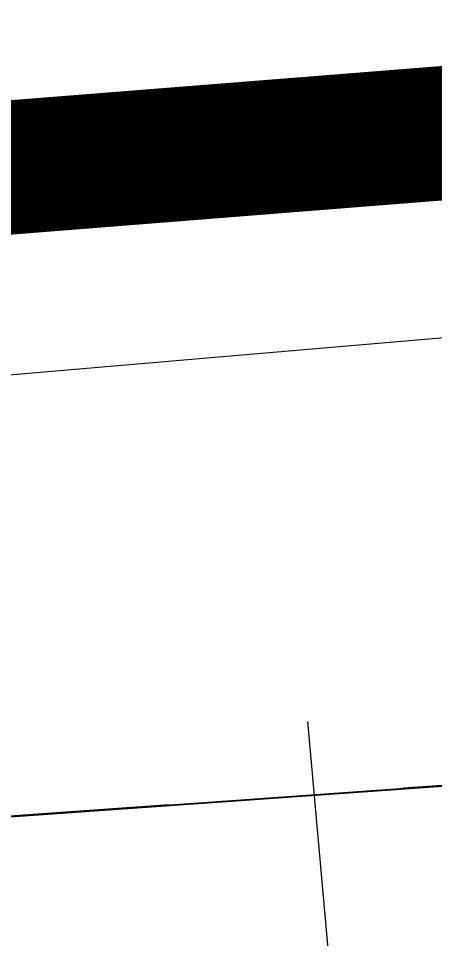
# Model space of a CAD drawing. Header units: metres. Extents: x 1851758 to 1852050, y 5187822 to 5188223.
# Drawn here: x 1851901.75 to 1851902.525, y 5187880.647 to 5187882.363 of the extents above; entities that cross this region are included whole.
import ezdxf
from ezdxf.enums import TextEntityAlignment as Align

# ---------------------------------------------------------------- set-up
doc = ezdxf.new("R2010")
doc.units = ezdxf.units.M
doc.header["$LTSCALE"] = 2.5
doc.linetypes.add('L18', pattern=[0.6, 0.4, -0.2])
doc.linetypes.add('L5', pattern=[1.15, 0.8, -0.175, 0, -0.175])
for name, color, linetype, lineweight in [('PAR', 11, 'L5', 30), ('PAR_ALIGNT', 1, 'L18', 30), ('PAR_ALIGNT_TXT', 1, 'CONTINUOUS', 15), ('PRO_DEMOL_CLO_LEG', 7, 'CONTINUOUS', 15), ('PRO_DEMOL_TAL_HAC', 32, 'CONTINUOUS', 15), ('PRO_PAR_DA', 1, 'CONTINUOUS', 35), ('PRO_PAR_SURF', 157, 'CONTINUOUS', 20)]:
    doc.layers.add(name, color=color, linetype=linetype, lineweight=lineweight)
doc.layers.add('PRO_PAR_CONT_DA', color=40, linetype='CONTINUOUS', plot=False)
doc.styles.add('ARIAL_IT_B', font='arialbd.ttf', dxfattribs={"width": 1.1, "oblique": 25.02})

msp = doc.modelspace()

# ---------------------------------------------------------------- linework, layer by layer
at = {"layer": 'PAR', "flags": 128}
msp.add_lwpolyline([(1851757.77, 5187868.487), (1851833.6918, 5187875.6402), (1851863.5824, 5187878.1707), (1851981.4866, 5187886.528), (1851987.4718, 5187886.9522), (1852004.3774, 5187888.6518), (1852028.9496, 5187890.8198)], dxfattribs=at)
at = {"layer": 'PAR_ALIGNT', "ltscale": 2.5, "const_width": 0.25, "flags": 128}
msp.add_lwpolyline([(1851863.4796, 5187879.0507), (1851981.3715, 5187888.4018)], dxfattribs=at)
msp.add_lwpolyline([(1851863.4796, 5187879.0507), (1851981.3715, 5187888.4018)], dxfattribs=at)
at = {"layer": 'PRO_DEMOL_CLO_LEG', "flags": 128}
msp.add_lwpolyline([(1851899.1687, 5187881.4795), (1851904.6517, 5187881.9482), (1851919.6157, 5187883.4662), (1851936.6677, 5187884.8017), (1851953.754, 5187886.2021), (1851969.4308, 5187887.6313), (1851974.4927, 5187887.9829), (1851978.8346, 5187888.2456)], dxfattribs=at)
at = {"layer": 'PRO_DEMOL_TAL_HAC'}
msp.add_line((1851902.3422, 5187880.4542), (1851902.2888, 5187881.0519), dxfattribs=at)
at = {"layer": 'PRO_PAR_CONT_DA', "flags": 128}
msp.add_lwpolyline([(1851940.223, 5187919.3492), (1851911.8795, 5187917.3131), (1851912.1661, 5187913.3233), (1851908.6751, 5187913.0726), (1851908.3885, 5187917.0623), (1851884.7038, 5187915.3608), (1851885.4031, 5187905.6262), (1851885.6711, 5187901.8955), (1851897.6403, 5187902.7554), (1851898.8308, 5187886.1831), (1851862.9456, 5187883.6194), (1851863.4796, 5187879.0507), (1851981.3715, 5187888.4018)], dxfattribs=at)
msp.add_lwpolyline([(1851863.5824, 5187878.1707), (1851981.4866, 5187886.528), (1851981.3715, 5187888.4018), (1851863.4796, 5187879.0507)], close=True, dxfattribs=at)
at = {"layer": 'PRO_PAR_DA', "flags": 128}
msp.add_lwpolyline([(1851863.4796, 5187879.0507), (1851981.3715, 5187888.4018)], dxfattribs=at)
at = {"layer": 'PRO_PAR_SURF', "flags": 128}
for points in [[(1851977.7933, 5187946.6346), (1851981.4866, 5187886.528), (1851863.5824, 5187878.1707), (1851856.5917, 5187937.9836), (1851927.7207, 5187943.0606)], [(1851979.4592, 5187919.5236), (1851978.1813, 5187918.0657), (1851896.9596, 5187912.2309), (1851896.7804, 5187914.7245), (1851884.8113, 5187913.8647), (1851885.6711, 5187901.8955), (1851897.6403, 5187902.7554), (1851899.2249, 5187880.6971), (1851981.4866, 5187886.528)]]:
    msp.add_lwpolyline(points, close=True, dxfattribs=at)

# ---------------------------------------------------------------- texts
at = {"layer": 'PAR_ALIGNT_TXT', "style": 'ARIAL_IT_B', "oblique": 25.02, "width": 1.1}
msp.add_text('Alignement validé par la mairie de TRAMOYES le 07/04/2016', height=0.875, rotation=4.6408, dxfattribs=at).set_placement((1851914.8145, 5187884.1853), align=Align.MIDDLE)

doc.saveas('drawing.dxf')
